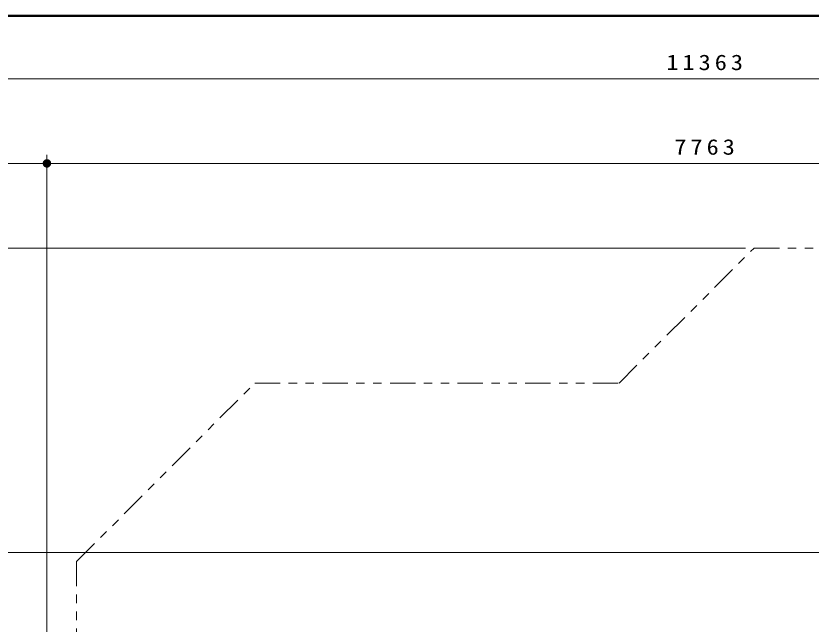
# Model space of a CAD drawing. Units: millimetres on the paper, scale 1:50. Extents: x -385 to 0, y -594 to 267.
# Drawn here: x -328.2 to -234.1, y 195.1 to 267 of the extents above; entities that cross this region are included whole.
import ezdxf

# ---------------------------------------------------------------- set-up
doc = ezdxf.new("R2010")
doc.units = ezdxf.units.MM
doc.linetypes.add('USER3', pattern=[8, 3, -1, 1, -1, 1, -1])
doc.layers.add('LY_1', color=140, linetype='Continuous', lineweight=50)
doc.styles.add('ＭＳ ゴシック', font='')
doc.styles.get('ＭＳ ゴシック').set_extended_font_data('MS Gothic')

# ---------------------------------------------------------------- blocks, each defined once
blk = doc.blocks.new('filled_dot')
at = {"color": 0, "linetype": 'Continuous', "lineweight": -2, "const_width": 1.25}
blk.add_lwpolyline([(-0.625, 0, 1), (0.625, 0, 1)], format="xyb", close=True, dxfattribs=at)

msp = doc.modelspace()

# ---------------------------------------------------------------- linework, layer by layer
at = {"layer": 'LY_1', "color": 7}
msp.add_line((0, 267), (-385, 267), dxfattribs=at)
at = {"layer": 'LY_1', "color": 7, "lineweight": 13}
for p, q in [((-360.538, 259.566), (-133.286, 259.566)), ((-324.538, 139.889), (-324.538, 250.566)), ((-360.538, 249.566), (-324.538, 249.566)), ((-324.538, 249.566), (-169.286, 249.566)), ((-241.878, 239.566), (-379.538, 239.566)), ((-222.766, 203.566), (-370.538, 203.566))]:
    msp.add_line(p, q, dxfattribs=at)
at = {"layer": 'LY_1', "color": 7, "linetype": 'USER3', "lineweight": 13}
for p, q in [((-256.855, 223.589), (-240.878, 239.566)), ((-240.878, 239.566), (-193.654, 239.566)), ((-321.038, 202.501), (-299.95, 223.589)), ((-299.95, 223.589), (-256.855, 223.589)), ((-321.038, 183.589), (-321.038, 202.501))]:
    msp.add_line(p, q, dxfattribs=at)

# ---------------------------------------------------------------- block references
at = {"layer": 'LY_1', "color": 7, "lineweight": 13, "xscale": 0.4, "yscale": 0.4}
msp.add_blockref('filled_dot', (-324.538, 249.566), dxfattribs=at)
at = {"layer": 'LY_1', "color": 7, "lineweight": 13, "xscale": 0.4, "yscale": 0.4, "rotation": 180}
msp.add_blockref('filled_dot', (-324.538, 249.566), dxfattribs=at)

# ---------------------------------------------------------------- texts
at = {"layer": 'LY_1', "color": 7, "char_height": 1.833, "attachment_point": 8, "style": 'ＭＳ ゴシック'}
for s, insert in [('\\T1.33;\\W1.15;11363', (-246.485, 260.566)), ('\\T1.33;\\W1.15;7763', (-246.495, 250.566))]:
    msp.add_mtext(s, dxfattribs=dict(at, insert=insert))

doc.saveas('drawing.dxf')
